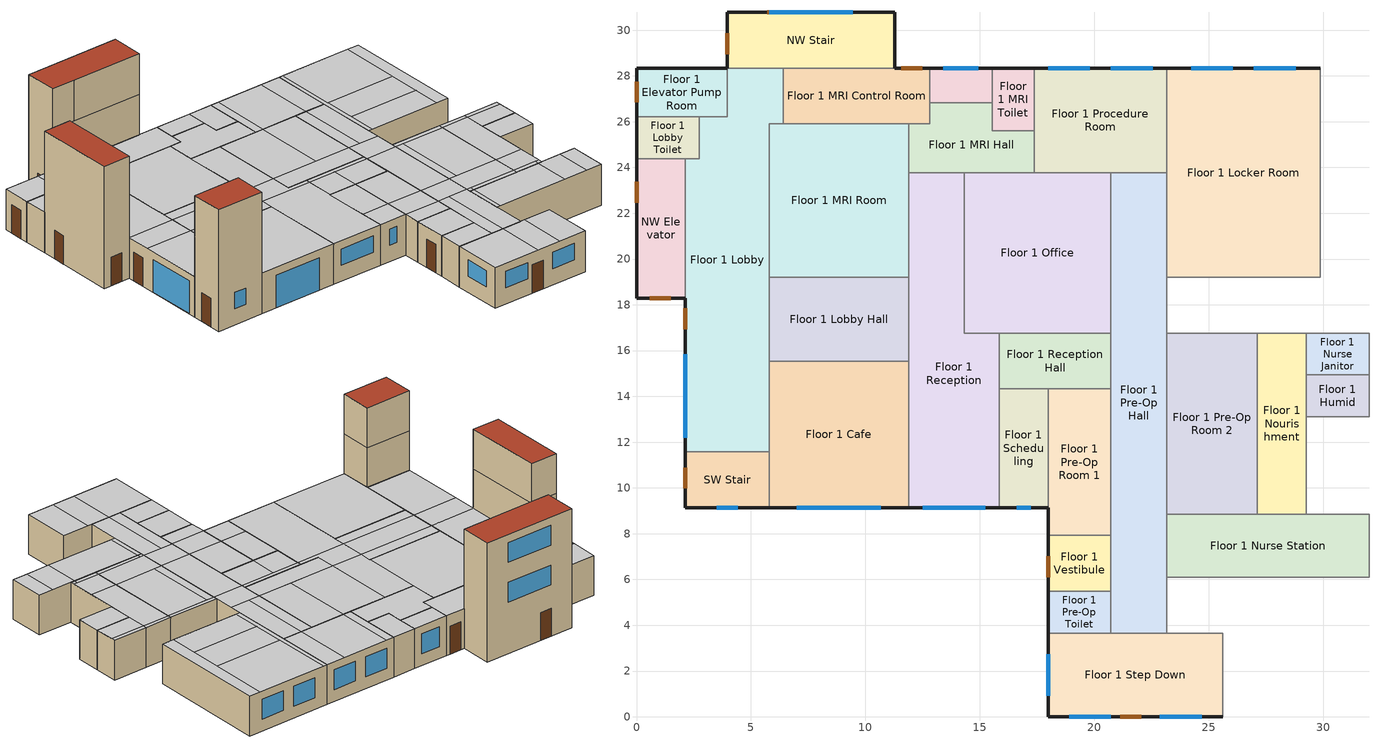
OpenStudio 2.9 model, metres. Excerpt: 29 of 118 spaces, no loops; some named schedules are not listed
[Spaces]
Floor 1 Vestibule
 floor ground: 20.73,7.92 20.73,5.49 17.98,5.49 17.98,7.92 z0
 wall outside: 17.98,7.92 17.98,5.49 z0:3.05
 wall to Floor 1 Pre-Op Hall: 20.73,5.49 20.73,7.92 z0:3.05
 wall to Floor 1 Pre-Op Room 1: 20.73,7.92 17.98,7.92 z0:3.05
 wall to Floor 1 Pre-Op Toilet: 17.98,5.49 20.73,5.49 z0:3.05
 door: 17.98,7.01 17.98,6.1 z0:2.13
 ceiling to Floor 2 Exam 1: 20.73,5.49 20.73,7.92 17.98,7.92 17.98,5.49 z3.05
Floor 1 Lobby
 floor ground: 6.4,28.35 6.4,25.91 5.79,25.91 5.79,11.58 2.13,11.58 2.13,24.38 2.74,24.38 2.74,26.21 3.96,26.21 3.96,28.35 z0
 wall outside: 2.13,18.29 2.13,11.58 z0:3.05
 wall to SW Stair: 2.13,11.58 5.79,11.58 z0:3.05
 wall to Floor 1 MRI Room: 5.79,19.2 5.79,25.91 6.4,25.91 z0:3.05
 wall to Floor 1 Elevator Pump Room: 3.96,28.35 3.96,26.21 2.74,26.21 z0:3.05
 wall to Floor 1 Lobby Toilet: 2.74,26.21 2.74,24.38 2.13,24.38 z0:3.05
 wall to Floor 1 MRI Control Room: 6.4,25.91 6.4,28.35 z0:3.05
 wall to Floor 1 Cafe: 5.79,11.58 5.79,15.54 z0:3.05
 wall to Floor 1 Lobby Hall: 5.79,15.54 5.79,19.2 z0:3.05
 wall to NW Stair: 6.4,28.35 3.96,28.35 z0:3.05
 wall to NW Elevator: 2.13,24.38 2.13,18.29 z0:3.05
 window: 2.13,15.85 2.13,12.19 z0.03:2.46
 door: 2.13,17.85 2.13,16.93 z0:2.13
 ceiling to Floor 2 Work Hall: 5.79,16.46 5.79,18.29 2.13,18.29 2.13,16.46 z3.05
 ceiling to Floor 2 Work: 5.79,18.29 5.79,25.91 6.4,25.91 6.4,28.35 3.96,28.35 3.96,26.21 2.74,26.21 2.74,24.38 2.13,24.38 2.13,18.29 z3.05
 ceiling to Floor 2 Reception: 5.79,11.58 5.79,16.46 2.13,16.46 2.13,11.58 z3.05
Floor 1 Scheduling
 floor ground: 17.98,14.33 17.98,9.14 15.85,9.14 15.85,14.33 z0
 wall outside: 15.85,9.14 17.98,9.14 z0:3.05
 wall to Floor 1 Reception: 15.85,14.33 15.85,9.14 z0:3.05
 wall to Floor 1 Pre-Op Room 1: 17.98,9.14 17.98,14.33 z0:3.05
 wall to Floor 1 Reception Hall: 17.98,14.33 15.85,14.33 z0:3.05
 window: 16.61,9.14 17.22,9.14 z1.22:2.44
 ceiling to Floor 2 Reception Toilet: 17.98,10.97 17.98,14.33 15.85,14.33 15.85,10.97 z3.05
 ceiling to Floor 2 Reception Hall: 17.98,9.14 17.98,10.97 15.85,10.97 15.85,9.14 z3.05
SW Stair
 floor ground: 5.79,11.58 5.79,9.14 2.13,9.14 2.13,11.58 z0
 wall outside: 2.13,11.58 2.13,9.14 5.79,9.14 z0:9.14
 wall to Floor 3 Undeveloped 2: 5.79,9.14 5.79,11.58 2.13,11.58 z6.1:9.14
 wall to Floor 1 Cafe: 5.79,9.14 5.79,11.58 z0:3.05
 wall to Floor 2 Reception: 5.79,9.14 5.79,11.58 2.13,11.58 z3.05:6.1
 window: 3.51,9.14 4.42,9.14 z1.22:2.44
 door: 2.13,10.89 2.13,9.97 z0:2.13
 roof outside: 5.79,9.14 5.79,11.58 2.13,11.58 2.13,9.14 z9.14
Floor 1 Lobby Hall
 floor ground: 11.89,19.2 11.89,15.54 5.79,15.54 5.79,19.2 z0
 wall to Floor 1 MRI Room: 11.89,19.2 5.79,19.2 z0:3.05
 wall to Floor 1 Cafe: 5.79,15.54 11.89,15.54 z0:3.05
 wall to Floor 1 Reception: 11.89,15.54 11.89,19.2 z0:3.05
 ceiling to Floor 2 Work Hall: 11.89,16.46 11.89,18.29 5.79,18.29 5.79,16.46 z3.05
 ceiling to Floor 2 Work: 11.89,18.29 11.89,19.2 5.79,19.2 5.79,18.29 z3.05
 ceiling to Floor 2 Reception: 11.89,15.54 11.89,16.46 5.79,16.46 5.79,15.54 z3.05
Floor 1 Pre-Op Room 1
 floor ground: 20.73,14.33 20.73,7.92 17.98,7.92 17.98,14.33 z0
 wall outside: 17.98,9.14 17.98,7.92 z0:3.05
 wall to Floor 1 Reception Hall: 20.73,14.33 17.98,14.33 z0:3.05
 wall to Floor 1 Pre-Op Hall: 20.73,7.92 20.73,14.33 z0:3.05
 ceiling to Floor 2 Scheduling 2: 20.73,10.97 20.73,14.33 17.98,14.33 17.98,10.97 z3.05
 ceiling to Floor 2 Reception Hall: 20.73,9.14 20.73,10.97 17.98,10.97 17.98,9.14 z3.05
 ceiling to Floor 2 Exam 1: 20.73,7.92 20.73,9.14 17.98,9.14 17.98,7.92 z3.05
Floor 1 MRI Hall
 floor ground: 15.54,26.82 15.54,25.6 17.37,25.6 17.37,23.77 11.89,23.77 11.89,25.91 12.8,25.91 12.8,26.82 z0
 wall to Floor 1 MRI Toilet: 17.37,25.6 15.54,25.6 15.54,26.82 z0:3.05
 wall to Floor 1 Dressing Room: 15.54,26.82 12.8,26.82 z0:3.05
 wall to Floor 1 Office: 14.33,23.77 17.37,23.77 z0:3.05
 wall to Floor 1 MRI Room: 11.89,25.91 11.89,23.77 z0:3.05
 wall to Floor 1 MRI Control Room: 12.8,26.82 12.8,25.91 11.89,25.91 z0:3.05
 wall to Floor 1 Reception: 11.89,23.77 14.33,23.77 z0:3.05
 wall to Floor 1 Procedure Room: 17.37,23.77 17.37,25.6 z0:3.05
 ceiling to Floor 2 Work: 17.37,23.77 17.37,25.6 15.54,25.6 15.54,26.82 12.8,26.82 12.8,25.91 11.89,25.91 11.89,23.77 z3.05
Floor 1 Pre-Op Hall
 floor ground: 23.16,23.77 23.16,3.66 20.73,3.66 20.73,23.77 z0
 wall to Floor 1 Nurse Hall: 23.16,3.66 23.16,6.1 z0:3.05
 wall to Floor 1 Office: 20.73,23.77 20.73,16.76 z0:3.05
 wall to Floor 1 Locker Room Hall: 23.16,16.76 23.16,19.2 z0:3.05
 wall to Floor 1 Pre-Op Room 2: 23.16,8.84 23.16,16.76 z0:3.05
 wall to Floor 1 Procedure Room: 23.16,23.77 20.73,23.77 z0:3.05
 wall to Floor 1 Nurse Station: 23.16,6.1 23.16,8.84 z0:3.05
 wall to Floor 1 Step Down: 20.73,3.66 23.16,3.66 z0:3.05
 wall to Floor 1 Locker Room: 23.16,19.2 23.16,23.77 z0:3.05
 wall to Floor 1 Pre-Op Toilet: 20.73,5.49 20.73,3.66 z0:3.05
 wall to Floor 1 Reception Hall: 20.73,16.76 20.73,14.33 z0:3.05
 ceiling to Floor 2 Exam 1: 21.64,3.66 21.64,9.14 20.73,9.14 20.73,3.66 z3.05
 ceiling to Floor 2 Exam Hall 1: 23.16,3.66 23.16,9.14 21.64,9.14 21.64,3.66 z3.05
 ceiling to Floor 2 Work Hall: 23.16,16.46 23.16,18.29 20.73,18.29 20.73,16.46 z3.05
 ceiling to Floor 2 Exam Hall 6: 23.16,18.29 23.16,23.77 21.64,23.77 21.64,18.29 z3.05
 ceiling to Floor 2 Exam 9: 21.64,18.29 21.64,23.77 20.73,23.77 20.73,18.29 z3.05
 ceiling to Floor 2 Scheduling 2: 23.16,10.97 23.16,16.46 20.73,16.46 20.73,10.97 z3.05
 ceiling to Floor 2 Reception Hall: 23.16,9.14 23.16,10.97 20.73,10.97 20.73,9.14 z3.05
NW Elevator
 floor ground: 2.13,24.38 2.13,18.29 0,18.29 0,24.38 z0
 wall outside: 0,24.38 0,18.29 2.13,18.29 z0:9.14
 wall to Floor 3 Office Toilet: 2.13,24.38 0,24.38 z6.1:9.14
 wall to Floor 1 Lobby Toilet: 2.13,24.38 0,24.38 z0:3.05
 wall to Floor 3 Elevator Hall: 2.13,18.29 2.13,24.38 z6.1:9.14
 wall to Floor 2 Work Toilet: 2.13,24.38 0,24.38 z3.05:6.1
 wall to Floor 2 Work: 2.13,18.29 2.13,24.38 z3.05:6.1
 door: 0.58,18.29 1.5,18.29 / 0,23.38 0,22.47 z0:2.13
 roof outside: 2.13,18.29 2.13,24.38 0,24.38 0,18.29 z9.14
Floor 1 Reception
 floor ground: 14.33,23.77 14.33,16.76 15.85,16.76 15.85,9.14 11.89,9.14 11.89,23.77 z0
 wall outside: 11.89,9.14 15.85,9.14 z0:3.05
 wall to Floor 1 Cafe: 11.89,15.54 11.89,9.14 z0:3.05
 wall to Floor 1 Reception Hall: 15.85,14.33 15.85,16.76 z0:3.05
 wall to Floor 1 Office: 15.85,16.76 14.33,16.76 14.33,23.77 z0:3.05
 wall to Floor 1 MRI Room: 11.89,23.77 11.89,19.2 z0:3.05
 window: 12.5,9.14 15.24,9.14 z1.22:2.44
 ceiling to Floor 2 Work Hall: 15.85,16.46 15.85,16.76 14.33,16.76 14.33,18.29 11.89,18.29 11.89,16.46 z3.05
 ceiling to Floor 2 Reception: 15.85,9.14 15.85,16.46 11.89,16.46 11.89,9.14 z3.05
 ceiling to Floor 2 Work: 14.33,18.29 14.33,23.77 11.89,23.77 11.89,18.29 z3.05
NW Stair
 floor ground: 11.28,30.78 11.28,28.35 3.96,28.35 3.96,30.78 z0
 wall outside: 11.28,28.35 11.28,30.78 3.96,30.78 3.96,28.35 z0:9.14
 wall to Floor 3 Office: 5.79,28.35 11.28,28.35 z6.1:9.14
 wall to Floor 1 MRI Control Room: 6.4,28.35 11.28,28.35 z0:3.05
 wall to Floor 2 Work: 3.96,28.35 11.28,28.35 z3.05:6.1
 wall to Floor 3 Elevator Hall: 3.96,28.35 5.79,28.35 z6.1:9.14
 window: 9.45,30.78 5.79,30.78 z3.96:5.49; 9.45,30.78 5.79,30.78 z7.01:8.53
 door: 3.96,29.87 3.96,28.96 / 6.64,30.78 5.72,30.78 z0:2.13
 roof outside: 11.28,28.35 11.28,30.78 3.96,30.78 3.96,28.35 z9.14
Floor 1 MRI Room
 floor ground: 11.89,25.91 11.89,19.2 5.79,19.2 5.79,25.91 z0
 wall to Floor 1 MRI Control Room: 11.89,25.91 6.4,25.91 z0:3.05
 ceiling to Floor 2 Work: 11.89,19.2 11.89,25.91 5.79,25.91 5.79,19.2 z3.05
Floor 1 Procedure Room
 floor ground: 23.16,28.35 23.16,23.77 17.37,23.77 17.37,28.35 z0
 wall outside: 23.16,28.35 17.37,28.35 z0:3.05
 wall to Floor 1 Locker Room: 23.16,23.77 23.16,28.35 z0:3.05
 wall to Floor 1 Office: 17.37,23.77 20.73,23.77 z0:3.05
 wall to Floor 1 MRI Toilet: 17.37,28.35 17.37,25.6 z0:3.05
 window: 19.81,28.35 17.98,28.35 / 22.56,28.35 20.73,28.35 z0.91:2.44
 ceiling to Floor 2 Work: 17.98,23.77 17.98,28.35 17.37,28.35 17.37,23.77 z3.05
 ceiling to Floor 2 Exam Hall 6: 23.16,23.77 23.16,28.35 21.64,28.35 21.64,23.77 z3.05
 ceiling to Floor 2 Exam 9: 21.64,23.77 21.64,28.35 17.98,28.35 17.98,23.77 z3.05
Floor 1 Cafe
 floor ground: 11.89,15.54 11.89,9.14 5.79,9.14 5.79,15.54 z0
 wall outside: 5.79,9.14 11.89,9.14 z0:3.05
 window: 7.01,9.14 10.67,9.14 z0.03:2.46
 ceiling to Floor 2 Reception: 11.89,9.14 11.89,15.54 5.79,15.54 5.79,9.14 z3.05
Floor 1 Pre-Op Room 2
 floor ground: 27.13,16.76 27.13,8.84 23.16,8.84 23.16,16.76 z0
 wall to Floor 1 Nurse Station: 23.16,8.84 27.13,8.84 z0:3.05
 wall to Floor 1 Locker Room Hall: 27.13,16.76 23.16,16.76 z0:3.05
 wall to Floor 1 Nourishment: 27.13,8.84 27.13,16.76 z0:3.05
 ceiling to Floor 2 Work Hall: 27.13,16.46 27.13,16.76 23.16,16.76 23.16,16.46 z3.05
 ceiling to Floor 2 Exam Hall 1: 23.47,8.84 23.47,9.14 23.16,9.14 23.16,8.84 z3.05
 ceiling to Floor 2 Exam 2: 27.13,8.84 27.13,9.14 23.47,9.14 23.47,8.84 z3.05
 ceiling to Floor 2 Reception Hall: 27.13,9.14 27.13,10.97 23.16,10.97 23.16,9.14 z3.05
 ceiling to Floor 2 Scheduling 2: 23.77,10.97 23.77,16.46 23.16,16.46 23.16,10.97 z3.05
 ceiling to Floor 2 X-Ray: 27.13,10.97 27.13,16.46 23.77,16.46 23.77,10.97 z3.05
Floor 1 Locker Room
 floor ground: 29.87,28.35 29.87,19.2 23.16,19.2 23.16,28.35 z0
 wall outside: 29.87,28.35 23.16,28.35 z0:3.05
 wall to Floor 1 Locker Room Hall: 23.16,19.2 29.87,19.2 z0:3.05
 wall to Floor 1 Lounge: 29.87,19.2 29.87,28.35 z0:3.05
 window: 28.8,28.35 26.97,28.35 / 26.06,28.35 24.23,28.35 z0.91:2.44
 ceiling to Floor 2 Exam Hall 5: 29.87,19.2 29.87,28.35 28.96,28.35 28.96,19.2 z3.05
 ceiling to Floor 2 Exam 8: 28.96,23.77 28.96,28.35 23.47,28.35 23.47,23.77 z3.05
 ceiling to Floor 2 Exam Hall 6: 23.47,19.2 23.47,28.35 23.16,28.35 23.16,19.2 z3.05
 ceiling to Floor 2 Nurse Station 2: 28.96,19.2 28.96,21.34 23.47,21.34 23.47,19.2 z3.05
 ceiling to Floor 2 Storage 3: 28.96,21.34 28.96,23.77 23.47,23.77 23.47,21.34 z3.05
Floor 1 Nurse Station
 floor ground: 32,8.84 32,6.1 23.16,6.1 23.16,8.84 z0
 wall to Floor 1 Nurse Hall: 23.16,6.1 32,6.1 z0:3.05
 wall to Floor 1 Clean: 32,8.84 29.26,8.84 z0:3.05
 wall to Floor 1 Nourishment: 29.26,8.84 27.13,8.84 z0:3.05
 wall to Floor 1 PACU: 32,6.1 32,8.84 z0:3.05
 ceiling to Floor 2 Exam Hall 2: 30.78,6.1 30.78,8.84 28.96,8.84 28.96,6.1 z3.05
 ceiling to Floor 2 Exam Hall 1: 23.47,6.1 23.47,8.84 23.16,8.84 23.16,6.1 z3.05
 ceiling to Floor 2 Exam 3: 32,6.1 32,8.84 30.78,8.84 30.78,6.1 z3.05
 ceiling to Floor 2 Exam 2: 28.96,6.1 28.96,8.84 23.47,8.84 23.47,6.1 z3.05
Floor 1 Pre-Op Toilet
 floor ground: 20.73,5.49 20.73,3.66 17.98,3.66 17.98,5.49 z0
 wall outside: 17.98,5.49 17.98,3.66 z0:3.05
 wall to Floor 1 Step Down: 17.98,3.66 20.73,3.66 z0:3.05
 ceiling to Floor 2 Exam 1: 20.73,3.66 20.73,5.49 17.98,5.49 17.98,3.66 z3.05
Floor 1 Dressing Room
 floor ground: 15.54,28.35 15.54,26.82 12.8,26.82 12.8,28.35 z0
 wall outside: 15.54,28.35 12.8,28.35 z0:3.05
 wall to Floor 1 MRI Toilet: 15.54,26.82 15.54,28.35 z0:3.05
 wall to Floor 1 MRI Control Room: 12.8,28.35 12.8,26.82 z0:3.05
 window: 14.94,28.35 13.41,28.35 z0.91:2.44
 ceiling to Floor 2 Work: 15.54,26.82 15.54,28.35 12.8,28.35 12.8,26.82 z3.05
Floor 1 Office
 floor ground: 20.73,23.77 20.73,16.76 14.33,16.76 14.33,23.77 z0
 wall to Floor 1 Reception Hall: 15.85,16.76 20.73,16.76 z0:3.05
 ceiling to Floor 2 Work Hall: 20.73,16.76 20.73,18.29 14.33,18.29 14.33,16.76 z3.05
 ceiling to Floor 2 Exam 9: 20.73,18.29 20.73,23.77 17.98,23.77 17.98,18.29 z3.05
 ceiling to Floor 2 Work: 17.98,18.29 17.98,23.77 14.33,23.77 14.33,18.29 z3.05
Floor 1 Nourishment
 floor ground: 29.26,16.76 29.26,8.84 27.13,8.84 27.13,16.76 z0
 wall to Floor 1 Nurse Janitor: 29.26,14.94 29.26,16.76 z0:3.05
 wall to Floor 1 Humid: 29.26,13.11 29.26,14.94 z0:3.05
 wall to Floor 1 Locker Room Hall: 29.26,16.76 27.13,16.76 z0:3.05
 wall to Floor 1 Clean: 29.26,8.84 29.26,13.11 z0:3.05
 ceiling to Floor 2 X-Ray: 29.26,10.97 29.26,16.46 27.13,16.46 27.13,10.97 z3.05
 ceiling to Floor 2 Exam 2: 28.96,8.84 28.96,9.14 27.13,9.14 27.13,8.84 z3.05
 ceiling to Floor 2 Reception Hall: 29.26,9.14 29.26,10.97 27.13,10.97 27.13,9.14 z3.05
 ceiling to Floor 2 Work Hall: 29.26,16.46 29.26,16.76 27.13,16.76 27.13,16.46 z3.05
 ceiling to Floor 2 Exam Hall 2: 29.26,8.84 29.26,9.14 28.96,9.14 28.96,8.84 z3.05
Floor 1 Elevator Pump Room
 floor ground: 3.96,28.35 3.96,26.21 0,26.21 0,28.35 z0
 wall outside: 3.96,28.35 0,28.35 0,26.21 z0:3.05
 wall to Floor 1 Lobby Toilet: 0,26.21 2.74,26.21 z0:3.05
 door: 0,27.76 0,26.84 z0:2.13
 ceiling to Floor 2 Work: 3.96,26.21 3.96,28.35 2.74,28.35 2.74,26.21 z3.05
 ceiling to Floor 2 Janitor: 2.74,26.21 2.74,28.35 0,28.35 0,26.21 z3.05
Floor 1 Lobby Toilet
 floor ground: 2.74,26.21 2.74,24.38 0,24.38 0,26.21 z0
 wall outside: 0,26.21 0,24.38 z0:3.05
 ceiling to Floor 2 Work Toilet: 2.74,24.38 2.74,26.21 0,26.21 0,24.38 z3.05
Floor 1 MRI Control Room
 floor ground: 12.8,28.35 12.8,25.91 6.4,25.91 6.4,28.35 z0
 wall outside: 12.8,28.35 11.28,28.35 z0:3.05
 door: 12.48,28.35 11.57,28.35 z0:2.13
 ceiling to Floor 2 Work: 12.8,25.91 12.8,28.35 6.4,28.35 6.4,25.91 z3.05
Floor 1 Humid
 floor ground: 32,14.94 32,13.11 29.26,13.11 29.26,14.94 z0
 wall to Floor 1 Clean: 29.26,13.11 32,13.11 z0:3.05
 wall to Floor 1 Nurse Janitor: 32,14.94 29.26,14.94 z0:3.05
 wall to Floor 1 Sterile Storage: 32,13.11 32,14.94 z0:3.05
 ceiling to Floor 2 X-Ray: 32,13.11 32,14.94 29.26,14.94 29.26,13.11 z3.05
Floor 1 Step Down
 floor ground: 25.6,3.66 25.6,0 17.98,0 17.98,3.66 z0
 wall outside: 17.98,3.66 17.98,0 25.6,0 z0:3.05
 wall to Floor 1 Nurse Hall: 25.6,3.66 23.16,3.66 z0:3.05
 wall to Floor 1 Recovery Room: 25.6,0 25.6,3.66 z0:3.05
 window: 22.86,0 24.69,0 / 18.9,0 20.73,0 / 17.98,2.74 17.98,0.91 z1.22:2.44
 door: 21.14,0 22.06,0 z0:2.13
 ceiling to Floor 2 Exam 1: 21.64,0 21.64,3.66 17.98,3.66 17.98,0 z3.05
 ceiling to Floor 2 Exam Hall 1: 23.47,0 23.47,3.66 21.64,3.66 21.64,0 z3.05
 ceiling to Floor 2 Exam 2: 25.6,0 25.6,3.66 23.47,3.66 23.47,0 z3.05
Floor 1 Reception Hall
 floor ground: 20.73,16.76 20.73,14.33 15.85,14.33 15.85,16.76 z0
 ceiling to Floor 2 Work Hall: 20.73,16.46 20.73,16.76 15.85,16.76 15.85,16.46 z3.05
 ceiling to Floor 2 Reception Toilet: 17.98,14.33 17.98,16.46 15.85,16.46 15.85,14.33 z3.05
 ceiling to Floor 2 Scheduling 2: 20.73,14.33 20.73,16.46 17.98,16.46 17.98,14.33 z3.05
Floor 1 Nurse Janitor
 floor ground: 32,16.76 32,14.94 29.26,14.94 29.26,16.76 z0
 wall to Floor 1 Sterile Storage: 32,14.94 32,16.76 z0:3.05
 wall to Floor 1 Locker Room Hall: 32,16.76 29.26,16.76 z0:3.05
 ceiling to Floor 2 Work Hall: 32,16.46 32,16.76 29.26,16.76 29.26,16.46 z3.05
 ceiling to Floor 2 X-Ray: 32,14.94 32,16.46 29.26,16.46 29.26,14.94 z3.05
Floor 1 MRI Toilet
 floor ground: 17.37,28.35 17.37,25.6 15.54,25.6 15.54,28.35 z0
 wall outside: 17.37,28.35 15.54,28.35 z0:3.05
 ceiling to Floor 2 Work: 17.37,25.6 17.37,28.35 15.54,28.35 15.54,25.6 z3.05
[Site]
Chicago Ohare Intl Ap_IL_USA: Latitude {deg}=41.98; Longitude {deg}=-87.92; Time Zone {hr}=-6; Elevation {m}=201; Terrain=City
[Building]
-Outpatient-ASHRAE 169-2006-5A created: 2020-03-26 09:40:42 -0700: North Axis {deg}=0; Default Construction Set=90.1-2013 - Outpatient - ASHRAE 169-2006-5A; Standards Number of Stories=3; Standards Number of Above Ground Stories=3; Standards Building Type=Outpatient
[ClimateZones]
Climate Zone Institution Name 1=ASHRAE; Climate Zone Document Name 1=ANSI/ASHRAE Standard 169; Climate Zone Document Year 1=2006; Climate Zone Value 1=5A
[Site:WaterMainsTemperature]
Calculation Method=Correlation; Annual Average Outdoor Air Temperature {C}=9.925; Maximum Difference In Monthly Average Outdoor Air Temperatures {deltaC}=28.7
[SizingPeriod:DesignDay] Barometric Pressure {Pa}=98934; Sky Clearness=0; Rain Indicator=0; Snow Indicator=0; Day of Month=21; Daylight Saving Time Indicator=0; Humidity Indicating Type=Wetbulb; Dry-Bulb Temperature Range Modifier Type=DefaultMultipliers
Name | Maximum Dry-Bulb Temperature {C} | Daily Dry-Bulb Temperature Range {deltaC} | Humidity Indicating Conditions at Maximum Dry-Bulb | Wind Speed {m/s} | Wind Direction {deg} | Month | Day Type | Solar Model Indicator | ASHRAE Taub | ASHRAE Taud
Chicago Ohare Intl Ap Ann Clg .4% Condns DB=>MWB | 33.3 | 10.5 | 23.7 | 5.2 | 230 | 7 | SummerDesignDay | ASHRAETau | 0.455 | 2.05
Chicago Ohare Intl Ap Ann Htg 99.6% Condns DB | -20 | 0 | -20 | 4.9 | 270 | 1 | WinterDesignDay | ASHRAEClearSky
[Site:GroundTemperature:BuildingSurface]
20.31, 20.26, 20.28, 20.36, 20.48, 21.47, 21.71, 21.77, 21.78, 20.84, 20.62, 20.45
[Material:NoMass] Thermal Absorptance=0.9; Solar Absorptance=0.7
Name | Roughness | Thermal Resistance {m2-K/W} | Visible Absorptance
CP02 CARPET PAD | VeryRough | 0.21648 | 0.8
Typical Insulation R-14.97 | Smooth | 2.63723 | 0.7
Typical Carpet Pad | Smooth | 0.21648 | 0.8
Typical Insulation R-16.0 | Smooth | 2.81828 | 0.7
Typical Insulation R-30.13 | Smooth | 5.30668 | 0.7
Typical Insulation R-1.15 | Smooth | 0.202509 | 0.7
Typical Insulation R-1.15 1 | Smooth | 0.202527 | 0.7
[Material]
Name | Roughness | Thickness {m} | Conductivity {W/m-K} | Density {kg/m3} | Specific Heat {J/kg-K} | Thermal Absorptance | Solar Absorptance | Visible Absorptance
100mm Normalweight concrete floor | MediumSmooth | 0.1016 | 2.31 | 2322 | 832
G01 13mm gypsum board | Smooth | 0.0127 | 0.16 | 800 | 1090 | 0.9 | 0.7 | 0.5
4 in. Normalweight Concrete Floor | MediumRough | 0.1016 | 2.31 | 2322 | 832 | 0.9 | 0.7 | 0.7
25mm Stucco | Smooth | 0.0254 | 0.72 | 1856 | 840 | 0.9 | 0.7 | 0.7
5/8 in. Gypsum Board | MediumSmooth | 0.0159 | 0.16 | 800 | 1090 | 0.9 | 0.7 | 0.7
Roof Membrane | VeryRough | 0.0095 | 0.16 | 1121.29 | 1460 | 0.9 | 0.7 | 0.7
Metal Roof Surface; F08 Metal surface | Smooth | 0.0008 | 45.28 | 7824 | 500 | 0.9 | 0.7 | 0.7
8 in. Normalweight Concrete Floor | MediumRough | 0.2032 | 2.31 | 2322 | 832 | 0.9 | 0.7 | 0.7
8 in. Concrete Block Basement Wall | MediumRough | 0.2032 | 1.326 | 1842 | 912 | 0.9 | 0.7 | 0.7
G05 25mm wood | MediumSmooth | 0.0254 | 0.15 | 608 | 1630 | 0.9 | 0.5 | 0.5
Std Wood 6inch | MediumSmooth | 0.15 | 0.12 | 540 | 1210 | 0.9 | 0.7 | 0.7
[Construction]
Typical Insulated Exterior Mass Floor R-17.54: Typical Insulation R-14.97, 4 in. Normalweight Concrete Floor, Typical Carpet Pad
Typical Insulated Steel Framed Exterior Wall R-18.18: 25mm Stucco, 5/8 in. Gypsum Board, Typical Insulation R-16.0, 5/8 in. Gypsum Board
Typical IEAD Roof R-31.25: Roof Membrane, Typical Insulation R-30.13, Metal Roof Surface
Typical Interior Floor: 100mm Normalweight concrete floor, CP02 CARPET PAD
Typical Interior Wall: G01 13mm gypsum board, G01 13mm gypsum board
Typical Interior Ceiling: CP02 CARPET PAD, 100mm Normalweight concrete floor
Typical Insulated Carpeted 8in Slab Floor: 8 in. Normalweight Concrete Floor, Typical Carpet Pad
Typical Insulated Basement Mass Wall: 8 in. Concrete Block Basement Wall
U 0.48 SHGC 0.40 Dbl Ref-D Clr 6mm/13mm: REF D CLEAR 6MM, AIR 13MM, CLEAR 6MM
Typical Insulated Metal Door R-2.0: F08 Metal surface, Typical Insulation R-1.15
U 0.44 SHGC 0.26 Dbl Ref-B-H Clr 6mm/13mm Air: REF B CLEAR HI 6MM, AIR 13MM, CLEAR 6MM
Typical Overhead Door R-2.0: Typical Insulation R-1.15 1
Window_U_0.50_SHGC_0.40_Skylight_Frame_Width_0.430_in: Glass_2052_LayerAvg, Gap_1_W_0_0038, Glass_2027F_LayerAvg
Typical Interior Window: Clear 3mm
Typical Interior Door; Typical Interior Partition: G05 25mm wood
InteriorFurnishings: Std Wood 6inch
[DefaultConstructionSet]
90.1-2013 - Outpatient - ASHRAE 169-2006-5A: Default Exterior Surface Constructions=Default Surface Constructions 1; Default Interior Surface Constructions=Default Surface Constructions 2; Default Ground Contact Surface Constructions=Default Surface Constructions 3; Default Exterior SubSurface Constructions=Default Sub Surface Constructions 1; Default Interior SubSurface Constructions=Default Sub Surface Constructions 2; Interior Partition Construction=Typical Interior Partition
[DefaultSurfaceConstructions]
Name | Floor Construction | Wall Construction | Roof Ceiling Construction
Default Surface Constructions 1 | Typical Insulated Exterior Mass Floor R-17.54 | Typical Insulated Steel Framed Exterior Wall R-18.18 | Typical IEAD Roof R-31.25
Default Surface Constructions 2 | Typical Interior Floor | Typical Interior Wall | Typical Interior Ceiling
Default Surface Constructions 3 | Typical Insulated Carpeted 8in Slab Floor | Typical Insulated Basement Mass Wall
[DefaultSubSurfaceConstructions]
Name | Fixed Window Construction | Operable Window Construction | Door Construction | Glass Door Construction | Overhead Door Construction | Skylight Construction | Tubular Daylight Dome Construction | Tubular Daylight Diffuser Construction
Default Sub Surface Constructions 1 | U 0.48 SHGC 0.40 Dbl Ref-D Clr 6mm/13mm | U 0.48 SHGC 0.40 Dbl Ref-D Clr 6mm/13mm | Typical Insulated Metal Door R-2.0 | U 0.44 SHGC 0.26 Dbl Ref-B-H Clr 6mm/13mm Air | Typical Overhead Door R-2.0 | Window_U_0.50_SHGC_0.40_Skylight_Frame_Width_0.430_in | Typical Interior Window | Typical Interior Window
Default Sub Surface Constructions 2 | Typical Interior Window | Typical Interior Window | Typical Interior Door
[WindowMaterial:Glazing] Optical Data Type=SpectralAverage; Infrared Transmittance at Normal Incidence=0; Dirt Correction Factor for Solar and Visible Transmittance=1; Solar Diffusing=No
Name | Thickness {m} | Solar Transmittance at Normal Incidence | Front Side Solar Reflectance at Normal Incidence | Back Side Solar Reflectance at Normal Incidence | Visible Transmittance at Normal Incidence | Front Side Visible Reflectance at Normal Incidence | Back Side Visible Reflectance at Normal Incidence | Front Side Infrared Hemispherical Emissivity | Back Side Infrared Hemispherical Emissivity | Conductivity {W/m-K}
REF D CLEAR 6MM | 0.006 | 0.429 | 0.308 | 0.379 | 0.334 | 0.453 | 0.505 | 0.84 | 0.82 | 0.9
CLEAR 6MM | 0.006 | 0.775 | 0.071 | 0.071 | 0.881 | 0.08 | 0.08 | 0.84 | 0.84 | 0.9
REF B CLEAR HI 6MM | 0.006 | 0.24 | 0.16 | 0.32 | 0.3 | 0.16 | 0.29 | 0.84 | 0.6 | 0.9
Glass_2052_LayerAvg | 0.00837 | 0.507767 | 0.054228 | 0.0544931 | 0.586833 | 0.05805 | 0.058397 | 0.84 | 0.84 | 1
Glass_2027F_LayerAvg | 0.004 | 0.369744 | 0.470069 | 0.340935 | 0.765222 | 0.0546 | 0.073741 | 0.03675 | 0.84 | 1
Clear 3mm | 0.003 | 0.837 | 0.075 | 0.075 | 0.898 | 0.081 | 0.081 | 0.84 | 0.84 | 0.9
[WindowMaterial:Gas] Gas Type=Air
Name | Thickness {m}
AIR 13MM | 0.0127
Gap_1_W_0_0038 | 0.0038
[Space] Building Story=Building Story 1; Part of Total Floor Area=Yes
Name | Space Type | Thermal Zone
Floor 1 Pre-Op Room 2 | Outpatient PreOp | Floor 1 Pre-Op Room 2 ZN
Floor 1 Nurse Janitor | Outpatient Janitor | Floor 1 Nurse Janitor ZN
Floor 1 Vestibule | Outpatient Hall_infil | Floor 1 Vestibule ZN
Floor 1 Lobby | Outpatient Lobby | Floor 1 Lobby ZN
Floor 1 Scheduling | Outpatient Office | Floor 1 Scheduling ZN
SW Stair | Outpatient Stair | SW Stair ZN
Floor 1 Lobby Hall | Outpatient Hall | Floor 1 Lobby Hall ZN
Floor 1 Cafe | Outpatient Cafe | Floor 1 Cafe ZN
Floor 1 Pre-Op Room 1 | Outpatient PreOp | Floor 1 Pre-Op Room 1 ZN
Floor 1 Nourishment | Outpatient NurseStation | Floor 1 Nourishment ZN
Floor 1 Lobby Toilet | Outpatient Toilet | Floor 1 Lobby Toilet ZN
Floor 1 MRI Hall | Outpatient Hall | Floor 1 MRI Hall ZN
Floor 1 Pre-Op Hall | Outpatient Hall | Floor 1 Pre-Op Hall ZN
NW Elevator | Outpatient Stair | NW Elevator ZN
Floor 1 MRI Toilet | Outpatient Toilet | Floor 1 MRI Toilet ZN
Floor 1 Reception | Outpatient Reception | Floor 1 Reception ZN
NW Stair | Outpatient Stair | NW Stair ZN
Floor 1 Elevator Pump Room | Outpatient ElevatorPumpRoom | Floor 1 Elevator Pump Room ZN
Floor 1 MRI Room | Outpatient MRI | Floor 1 MRI Room ZN
Floor 1 Procedure Room | Outpatient ProcedureRoom | Floor 1 Procedure Room ZN
Floor 1 Locker Room | Outpatient LockerRoom | Floor 1 Locker Room ZN
Floor 1 Nurse Station | Outpatient NurseStation | Floor 1 Nurse Station ZN
Floor 1 MRI Control Room | Outpatient MRI_Control | Floor 1 MRI Control Room ZN
Floor 1 Pre-Op Toilet | Outpatient Toilet | Floor 1 Pre-Op Toilet ZN
Floor 1 Dressing Room | Outpatient DressingRoom | Floor 1 Dressing Room ZN
Floor 1 Office | Outpatient Office | Floor 1 Office ZN
Floor 1 Humid | Outpatient Office | Floor 1 Humid ZN
Floor 1 Step Down | Outpatient PACU | Floor 1 Step Down ZN
Floor 1 Reception Hall | Outpatient Hall | Floor 1 Reception Hall ZN
[BuildingStory]
Building Story 1: Nominal Z Coordinate {m}=0
[SpaceType] Standards Building Type=Outpatient
Name | Default Schedule Set | Design Specification Outdoor Air Object | Standards Space Type
Outpatient Cafe | Outpatient Cafe Schedule Set | Outpatient Cafe Ventilation | Cafe
Outpatient DressingRoom | Outpatient DressingRoom Schedule Set | Outpatient DressingRoom Ventilation | DressingRoom
Outpatient ElevatorPumpRoom | Outpatient ElevatorPumpRoom Schedule Set | Outpatient ElevatorPumpRoom Ventilation | ElevatorPumpRoom
Outpatient Hall | Outpatient Hall Schedule Set | Outpatient Hall Ventilation | Hall
Outpatient Hall_infil | Outpatient Hall_infil Schedule Set | Outpatient Hall_infil Ventilation | Hall_infil
Outpatient Janitor | Outpatient Janitor Schedule Set | Outpatient Janitor Ventilation | Janitor
Outpatient Lobby | Outpatient Lobby Schedule Set | Outpatient Lobby Ventilation | Lobby
Outpatient LockerRoom | Outpatient LockerRoom Schedule Set | Outpatient LockerRoom Ventilation | LockerRoom
Outpatient MRI | Outpatient MRI Schedule Set | Outpatient MRI Ventilation | MRI
Outpatient MRI_Control | Outpatient MRI_Control Schedule Set | Outpatient MRI_Control Ventilation | MRI_Control
Outpatient NurseStation | Outpatient NurseStation Schedule Set | Outpatient NurseStation Ventilation | NurseStation
Outpatient Office | Outpatient Office Schedule Set | Outpatient Office Ventilation | Office
Outpatient PACU | Outpatient PACU Schedule Set | Outpatient PACU Ventilation | PACU
Outpatient PreOp | Outpatient PreOp Schedule Set | Outpatient PreOp Ventilation | PreOp
Outpatient ProcedureRoom | Outpatient ProcedureRoom Schedule Set | Outpatient ProcedureRoom Ventilation | ProcedureRoom
Outpatient Stair | Outpatient Stair Schedule Set | Outpatient Stair Ventilation | Stair
Outpatient Toilet | Outpatient Toilet Schedule Set | Outpatient Toilet Ventilation | Toilet
Outpatient Reception | Outpatient Reception Schedule Set | Outpatient Reception Ventilation | Reception
[People:Definition] Number of People Calculation Method=People/Area; Fraction Radiant=0.3
Name | People per Space Floor Area {person/m2}
Outpatient Cafe People Definition | 1.07521
Outpatient DressingRoom People Definition; Outpatient Office People Definition | 0.0538196
Outpatient Lobby People Definition; Outpatient PreOp People Definition | 0.107639
Outpatient LockerRoom People Definition | 0.161566
Outpatient MRI People Definition; Outpatient MRI_Control People Definition; Outpatient NurseStation People Definition; Outpatient PACU People Definition; Outpatient ProcedureRoom People Definition | 0.215493
Outpatient Reception People Definition | 0.322594
[People] Work Efficiency Schedule=Work Efficiency Schedule; Clothing Insulation Schedule=Clothing Schedule; Air Velocity Schedule=Air Velocity Schedule; Multiplier=1
Name | People Definition | Space or SpaceType
Outpatient Cafe People | Outpatient Cafe People Definition | Outpatient Cafe
Outpatient DressingRoom People | Outpatient DressingRoom People Definition | Outpatient DressingRoom
Outpatient Lobby People | Outpatient Lobby People Definition | Outpatient Lobby
Outpatient LockerRoom People | Outpatient LockerRoom People Definition | Outpatient LockerRoom
Outpatient MRI People | Outpatient MRI People Definition | Outpatient MRI
Outpatient MRI_Control People | Outpatient MRI_Control People Definition | Outpatient MRI_Control
Outpatient NurseStation People | Outpatient NurseStation People Definition | Outpatient NurseStation
Outpatient Office People | Outpatient Office People Definition | Outpatient Office
Outpatient PACU People | Outpatient PACU People Definition | Outpatient PACU
Outpatient PreOp People | Outpatient PreOp People Definition | Outpatient PreOp
Outpatient ProcedureRoom People | Outpatient ProcedureRoom People Definition | Outpatient ProcedureRoom
Outpatient Reception People | Outpatient Reception People Definition | Outpatient Reception
[Lights:Definition] Design Level Calculation Method=Watts/Area; Fraction Radiant=0.7; Fraction Visible=0.2; Return Air Fraction=0
Name | Watts per Space Floor Area {W/m2}
Outpatient Cafe Lights Definition | 6.99654
Outpatient DressingRoom Lights Definition; Outpatient Office Lights Definition | 11.9479
Outpatient ElevatorPumpRoom Lights Definition | 17.8681
Outpatient Hall Lights Definition; Outpatient Hall_infil Lights Definition; Outpatient Stair Lights Definition | 8.52502
Outpatient Janitor Lights Definition | 6.78126
Outpatient Lobby Lights Definition; Outpatient Reception Lights Definition | 9.68752
Outpatient LockerRoom Lights Definition | 9.9028
Outpatient MRI Lights Definition; Outpatient MRI_Control Lights Definition | 16.2535
Outpatient NurseStation Lights Definition | 7.64238
Outpatient PACU Lights Definition | 12.3785
Outpatient PreOp Lights Definition | 6.67362
Outpatient ProcedureRoom Lights Definition | 24.3264
Outpatient Toilet Lights Definition | 10.5486
[Lights] Fraction Replaceable=1
Name | Lights Definition | Space or SpaceType
Outpatient Cafe Lights | Outpatient Cafe Lights Definition | Outpatient Cafe
Outpatient DressingRoom Lights | Outpatient DressingRoom Lights Definition | Outpatient DressingRoom
Outpatient ElevatorPumpRoom Lights | Outpatient ElevatorPumpRoom Lights Definition | Outpatient ElevatorPumpRoom
Outpatient Hall Lights | Outpatient Hall Lights Definition | Outpatient Hall
Outpatient Hall_infil Lights | Outpatient Hall_infil Lights Definition | Outpatient Hall_infil
Outpatient Janitor Lights | Outpatient Janitor Lights Definition | Outpatient Janitor
Outpatient Lobby Lights | Outpatient Lobby Lights Definition | Outpatient Lobby
Outpatient LockerRoom Lights | Outpatient LockerRoom Lights Definition | Outpatient LockerRoom
Outpatient MRI Lights | Outpatient MRI Lights Definition | Outpatient MRI
Outpatient MRI_Control Lights | Outpatient MRI_Control Lights Definition | Outpatient MRI_Control
Outpatient NurseStation Lights | Outpatient NurseStation Lights Definition | Outpatient NurseStation
Outpatient Office Lights | Outpatient Office Lights Definition | Outpatient Office
Outpatient PACU Lights | Outpatient PACU Lights Definition | Outpatient PACU
Outpatient PreOp Lights | Outpatient PreOp Lights Definition | Outpatient PreOp
Outpatient ProcedureRoom Lights | Outpatient ProcedureRoom Lights Definition | Outpatient ProcedureRoom
Outpatient Reception Lights | Outpatient Reception Lights Definition | Outpatient Reception
Outpatient Stair Lights | Outpatient Stair Lights Definition | Outpatient Stair
Outpatient Toilet Lights | Outpatient Toilet Lights Definition | Outpatient Toilet
[ElectricEquipment:Definition] Fraction Latent=0
Name | Design Level Calculation Method | Watts per Space Floor Area {W/m2} | Fraction Radiant | Fraction Lost | Design Level {W}
Outpatient Cafe Elec Equip Definition | Watts/Area | 10.7639 | 0.5 | 0
Outpatient DressingRoom Elec Equip Definition; Outpatient Lobby Elec Equip Definition; Outpatient Office Elec Equip Definition; Outpatient Reception Elec Equip Definition | Watts/Area | 11.8403 | 0.5 | 0
Outpatient ElevatorPumpRoom Elec Equip Definition | Watts/Area | 22.6042 | 0.1 | 0.9
Outpatient Hall Elec Equip Definition; Outpatient Hall_infil Elec Equip Definition; Outpatient Stair Elec Equip Definition; Outpatient Toilet Elec Equip Definition | Watts/Area | 4.30556 | 0.5 | 0
Outpatient Janitor Elec Equip Definition | Watts/Area | 1.07639 | 0.5 | 0
Outpatient LockerRoom Elec Equip Definition; Outpatient PACU Elec Equip Definition; Outpatient ProcedureRoom Elec Equip Definition | Watts/Area | 32.2917 | 0.5 | 0
Outpatient MRI Elec Equip Definition; Outpatient MRI_Control Elec Equip Definition | Watts/Area | 107.639 | 0.5 | 0
Outpatient NurseStation Elec Equip Definition; Outpatient PreOp Elec Equip Definition | Watts/Area | 21.5278 | 0.5 | 0
Elevator Pump Room Electric Equipment Definition | EquipmentLevel |  | 0.1 | 0.9 | 48165
[ElectricEquipment]
Name | Electric Equipment Definition | Space or SpaceType | Schedule
Outpatient Cafe Elec Equip | Outpatient Cafe Elec Equip Definition | Outpatient Cafe
Outpatient DressingRoom Elec Equip | Outpatient DressingRoom Elec Equip Definition | Outpatient DressingRoom
Outpatient ElevatorPumpRoom Elec Equip | Outpatient ElevatorPumpRoom Elec Equip Definition | Outpatient ElevatorPumpRoom
Outpatient Hall Elec Equip | Outpatient Hall Elec Equip Definition | Outpatient Hall
Outpatient Hall_infil Elec Equip | Outpatient Hall_infil Elec Equip Definition | Outpatient Hall_infil
Outpatient Janitor Elec Equip | Outpatient Janitor Elec Equip Definition | Outpatient Janitor
Outpatient Lobby Elec Equip | Outpatient Lobby Elec Equip Definition | Outpatient Lobby
Outpatient LockerRoom Elec Equip | Outpatient LockerRoom Elec Equip Definition | Outpatient LockerRoom
Outpatient MRI Elec Equip | Outpatient MRI Elec Equip Definition | Outpatient MRI
Outpatient MRI_Control Elec Equip | Outpatient MRI_Control Elec Equip Definition | Outpatient MRI_Control
Outpatient NurseStation Elec Equip | Outpatient NurseStation Elec Equip Definition | Outpatient NurseStation
Outpatient Office Elec Equip | Outpatient Office Elec Equip Definition | Outpatient Office
Outpatient PACU Elec Equip | Outpatient PACU Elec Equip Definition | Outpatient PACU
Outpatient PreOp Elec Equip | Outpatient PreOp Elec Equip Definition | Outpatient PreOp
Outpatient ProcedureRoom Elec Equip | Outpatient ProcedureRoom Elec Equip Definition | Outpatient ProcedureRoom
Outpatient Reception Elec Equip | Outpatient Reception Elec Equip Definition | Outpatient Reception
Outpatient Stair Elec Equip | Outpatient Stair Elec Equip Definition | Outpatient Stair
Outpatient Toilet Elec Equip | Outpatient Toilet Elec Equip Definition | Outpatient Toilet
Elevator Pump Room Elevator Equipment | Elevator Pump Room Electric Equipment Definition | Floor 1 Elevator Pump Room | OutPatientHealthCare BLDG_ELEVATORS
[DesignSpecification:OutdoorAir]
Name | Outdoor Air Method | Outdoor Air Flow per Person {m3/s-person} | Outdoor Air Flow per Floor Area {m3/s-m2} | Outdoor Air Flow Air Changes per Hour {1/hr}
Outpatient Cafe Ventilation | Sum | 0.00353961 | 0.0009144
Outpatient DressingRoom Ventilation; Outpatient Lobby Ventilation; Outpatient LockerRoom Ventilation; Outpatient NurseStation Ventilation; Outpatient Office Ventilation; Outpatient Reception Ventilation | Sum | 0.00235974 | 0.0003048
Outpatient ElevatorPumpRoom Ventilation; Outpatient Toilet Ventilation |  | 0 | 0 | 0
Outpatient Hall Ventilation; Outpatient Hall_infil Ventilation; Outpatient Stair Ventilation | Sum |  | 0.0003048
Outpatient Janitor Ventilation | Sum |  | 0.0006096
Outpatient MRI Ventilation; Outpatient MRI_Control Ventilation | Sum |  | 0.001524
Outpatient PACU Ventilation; Outpatient PreOp Ventilation | Sum | 0.00235974 | 0.00270764
Outpatient ProcedureRoom Ventilation | Sum |  | 0.004064
[DefaultScheduleSet] Number of People Schedule=OutPatientHealthCare BLDG_OCC_SCH; People Activity Level Schedule=OutPatientHealthCare ACTIVITY_SCH; Infiltration Schedule=OutPatientHealthCare INFIL_SCH
Name | Lighting Schedule | Electric Equipment Schedule
Outpatient Cafe Schedule Set; Outpatient DressingRoom Schedule Set; Outpatient LockerRoom Schedule Set; Outpatient MRI Schedule Set; Outpatient MRI_Control Schedule Set; Outpatient NurseStation Schedule Set; Outpatient Reception Schedule Set; Outpatient Toilet Schedule Set | OutPatientHealthCare BLDG_LIGHT_SCH | OutPatientHealthCare BLDG_EQUIP_SCH_2013
Outpatient ElevatorPumpRoom Schedule Set | OutPatientHealthCare BLDG_LIGHT_STORAGE_SCH | OutPatientHealthCare ELEV_LIGHT_FAN_SCH_ADD_DF
Outpatient Hall Schedule Set; Outpatient Hall_infil Schedule Set | OutPatientHealthCare BLDG_LIGHT_CORRIDOR_SCH | OutPatientHealthCare BLDG_EQUIP_SCH_2013
Outpatient Janitor Schedule Set | OutPatientHealthCare BLDG_LIGHT_STORAGE_SCH_20102013 | OutPatientHealthCare BLDG_EQUIP_SCH_2013
Outpatient Lobby Schedule Set | OutPatientHealthCare BLDG_LIGHT_SCH | OutPatientHealthCare BLDG_EQUIP_SCH_BASE
Outpatient Office Schedule Set | OutPatientHealthCare BLDG_LIGHT_OFFICE_SCH_20102013 | OutPatientHealthCare BLDG_EQUIP_SCH_2013
Outpatient PACU Schedule Set; Outpatient PreOp Schedule Set; Outpatient ProcedureRoom Schedule Set | OutPatientHealthCare BLDG_LIGHT_EXAM_SCH | OutPatientHealthCare BLDG_EQUIP_SCH_2013
Outpatient Stair Schedule Set | OutPatientHealthCare BLDG_LIGHT_CORRIDOR_SCH | OutPatientHealthCare BLDG_EQUIP_SCH_BASE
[ThermostatSetpoint:DualSetpoint] Heating Setpoint Temperature Schedule=OutPatientHealthCare HTGSETP_SCH_YES_OPTIMUM
Name | Cooling Setpoint Temperature Schedule
Outpatient Cafe Thermostat 1; Outpatient DressingRoom Thermostat 1; Outpatient ElevatorPumpRoom Thermostat 1; Outpatient Office Thermostat 2; Outpatient Lobby Thermostat 1; Outpatient Hall Thermostat 2; Outpatient Toilet Thermostat 1; Outpatient LockerRoom Thermostat 1; Outpatient MRI_Control Thermostat 1; Outpatient Hall Thermostat 4; Outpatient MRI Thermostat 1; Outpatient Toilet Thermostat 2; Outpatient NurseStation Thermostat 1; Outpatient NurseStation Thermostat 2; Outpatient Office Thermostat 3; Outpatient Hall Thermostat 6; Outpatient PreOp Thermostat 1; Outpatient PreOp Thermostat 2; Outpatient Toilet Thermostat 4; Outpatient ProcedureRoom Thermostat 1; Outpatient Reception Thermostat 1; Outpatient Hall Thermostat 7; Outpatient Office Thermostat 4; Outpatient PACU Thermostat 3; Outpatient Hall_infil Thermostat 3; Outpatient Stair Thermostat 2; Outpatient Stair Thermostat 3; Outpatient Stair Thermostat 4 | OutPatientHealthCare CLGSETP_SCH_YES_OPTIMUM
Outpatient Janitor Thermostat 1 | OutPatientHealthCare CLGSETP_SCH_NO_SETBACK
[SpaceInfiltration:DesignFlowRate]
Name | Space or SpaceType | Schedule | Design Flow Rate Calculation Method | Flow per Exterior Surface Area {m3/s-m2} | Constant Term Coefficient | Temperature Term Coefficient | Velocity Term Coefficient | Velocity Squared Term Coefficient | Design Flow Rate {m3/s}
Floor 1 Cafe Infiltration | Floor 1 Cafe | OutPatientHealthCare INFIL_SCH | Flow/ExteriorArea | 0.000569573 | 0 | 0 | 0.224 | 0
Floor 1 Dressing Room Infiltration | Floor 1 Dressing Room | OutPatientHealthCare INFIL_SCH | Flow/ExteriorArea | 0.000569573 | 0 | 0 | 0.224 | 0
Floor 1 Elevator Pump Room Infiltration | Floor 1 Elevator Pump Room | OutPatientHealthCare INFIL_SCH | Flow/ExteriorArea | 0.000569573 | 0 | 0 | 0.224 | 0
Floor 1 Lobby Infiltration | Floor 1 Lobby | OutPatientHealthCare INFIL_SCH | Flow/ExteriorArea | 0.000569573 | 0 | 0 | 0.224 | 0
Floor 1 Lobby Toilet Infiltration | Floor 1 Lobby Toilet | OutPatientHealthCare INFIL_SCH | Flow/ExteriorArea | 0.000569573 | 0 | 0 | 0.224 | 0
Floor 1 Locker Room Infiltration | Floor 1 Locker Room | OutPatientHealthCare INFIL_SCH | Flow/ExteriorArea | 0.000569573 | 0 | 0 | 0.224 | 0
Floor 1 MRI Control Room Infiltration | Floor 1 MRI Control Room | OutPatientHealthCare INFIL_SCH | Flow/ExteriorArea | 0.000569573 | 0 | 0 | 0.224 | 0
Floor 1 MRI Toilet Infiltration | Floor 1 MRI Toilet | OutPatientHealthCare INFIL_SCH | Flow/ExteriorArea | 0.000569573 | 0 | 0 | 0.224 | 0
Floor 1 Pre-Op Room 1 Infiltration | Floor 1 Pre-Op Room 1 | OutPatientHealthCare INFIL_SCH | Flow/ExteriorArea | 0.000569573 | 0 | 0 | 0.224 | 0
Floor 1 Pre-Op Toilet Infiltration | Floor 1 Pre-Op Toilet | OutPatientHealthCare INFIL_SCH | Flow/ExteriorArea | 0.000569573 | 0 | 0 | 0.224 | 0
Floor 1 Procedure Room Infiltration | Floor 1 Procedure Room | OutPatientHealthCare INFIL_SCH | Flow/ExteriorArea | 0.000569573 | 0 | 0 | 0.224 | 0
Floor 1 Reception Infiltration | Floor 1 Reception | OutPatientHealthCare INFIL_SCH | Flow/ExteriorArea | 0.000569573 | 0 | 0 | 0.224 | 0
Floor 1 Scheduling Infiltration | Floor 1 Scheduling | OutPatientHealthCare INFIL_SCH | Flow/ExteriorArea | 0.000569573 | 0 | 0 | 0.224 | 0
Floor 1 Step Down Infiltration | Floor 1 Step Down | OutPatientHealthCare INFIL_SCH | Flow/ExteriorArea | 0.000569573 | 0 | 0 | 0.224 | 0
Floor 1 Vestibule Infiltration | Floor 1 Vestibule | OutPatientHealthCare INFIL_SCH | Flow/ExteriorArea | 0.000569573 | 0 | 0 | 0.224 | 0
NW Elevator Infiltration | NW Elevator | OutPatientHealthCare INFIL_SCH | Flow/ExteriorArea | 0.000485636 | 0 | 0 | 0.224 | 0
NW Stair Infiltration | NW Stair | OutPatientHealthCare INFIL_SCH | Flow/ExteriorArea | 0.000491012 | 0 | 0 | 0.224 | 0
SW Stair Infiltration | SW Stair | OutPatientHealthCare INFIL_SCH | Flow/ExteriorArea | 0.000491012 | 0 | 0 | 0.224 | 0
Vestibule door Infiltration | Floor 1 Vestibule | OutPatientHealthCare INFIL_Door_Opening_SCH_0.131 | Flow/Space |  |  |  |  |  | 0.776825
[ThermalZone] Use Ideal Air Loads=No
Name | Thermostat
Floor 1 Cafe ZN | Outpatient Cafe Thermostat 1
Floor 1 Dressing Room ZN | Outpatient DressingRoom Thermostat 1
Floor 1 Elevator Pump Room ZN | Outpatient ElevatorPumpRoom Thermostat 1
Floor 1 Humid ZN | Outpatient Office Thermostat 2
Floor 1 Lobby ZN | Outpatient Lobby Thermostat 1
Floor 1 Lobby Hall ZN | Outpatient Hall Thermostat 2
Floor 1 Lobby Toilet ZN | Outpatient Toilet Thermostat 1
Floor 1 Locker Room ZN | Outpatient LockerRoom Thermostat 1
Floor 1 MRI Control Room ZN | Outpatient MRI_Control Thermostat 1
Floor 1 MRI Hall ZN | Outpatient Hall Thermostat 4
Floor 1 MRI Room ZN | Outpatient MRI Thermostat 1
Floor 1 MRI Toilet ZN | Outpatient Toilet Thermostat 2
Floor 1 Nourishment ZN | Outpatient NurseStation Thermostat 1
Floor 1 Nurse Janitor ZN | Outpatient Janitor Thermostat 1
Floor 1 Nurse Station ZN | Outpatient NurseStation Thermostat 2
Floor 1 Office ZN | Outpatient Office Thermostat 3
Floor 1 Pre-Op Hall ZN | Outpatient Hall Thermostat 6
Floor 1 Pre-Op Room 1 ZN | Outpatient PreOp Thermostat 1
Floor 1 Pre-Op Room 2 ZN | Outpatient PreOp Thermostat 2
Floor 1 Pre-Op Toilet ZN | Outpatient Toilet Thermostat 4
Floor 1 Procedure Room ZN | Outpatient ProcedureRoom Thermostat 1
Floor 1 Reception ZN | Outpatient Reception Thermostat 1
Floor 1 Reception Hall ZN | Outpatient Hall Thermostat 7
Floor 1 Scheduling ZN | Outpatient Office Thermostat 4
Floor 1 Step Down ZN | Outpatient PACU Thermostat 3
Floor 1 Vestibule ZN | Outpatient Hall_infil Thermostat 3
NW Elevator ZN | Outpatient Stair Thermostat 2
NW Stair ZN | Outpatient Stair Thermostat 3
SW Stair ZN | Outpatient Stair Thermostat 4
[InternalMass:Definition]
Internal Mass Definition 1: Construction=InteriorFurnishings; Design Level Calculation Method=SurfaceArea/Area; Surface Area per Space Floor Area=2
[InternalMass] Internal Mass Definition=Internal Mass Definition 1; Multiplier=1
Name | Space or SpaceType
Floor 1 Pre-Op Room 2 Mass | Floor 1 Pre-Op Room 2
Floor 1 Step Down Mass | Floor 1 Step Down
NW Stair Mass | NW Stair
Floor 1 Cafe Mass | Floor 1 Cafe
Floor 1 Nurse Janitor Mass | Floor 1 Nurse Janitor
SW Stair Mass | SW Stair
Floor 1 Lobby Toilet Mass | Floor 1 Lobby Toilet
Floor 1 Nourishment Mass | Floor 1 Nourishment
Floor 1 Vestibule Mass | Floor 1 Vestibule
Floor 1 Elevator Pump Room Mass | Floor 1 Elevator Pump Room
Floor 1 Lobby Mass | Floor 1 Lobby
Floor 1 Scheduling Mass | Floor 1 Scheduling
Floor 1 Lobby Hall Mass | Floor 1 Lobby Hall
Floor 1 Pre-Op Room 1 Mass | Floor 1 Pre-Op Room 1
Floor 1 MRI Hall Mass | Floor 1 MRI Hall
Floor 1 Pre-Op Hall Mass | Floor 1 Pre-Op Hall
NW Elevator Mass | NW Elevator
Floor 1 MRI Toilet Mass | Floor 1 MRI Toilet
Floor 1 Reception Mass | Floor 1 Reception
Floor 1 MRI Room Mass | Floor 1 MRI Room
Floor 1 Procedure Room Mass | Floor 1 Procedure Room
Floor 1 Pre-Op Toilet Mass | Floor 1 Pre-Op Toilet
Floor 1 Locker Room Mass | Floor 1 Locker Room
Floor 1 Nurse Station Mass | Floor 1 Nurse Station
Floor 1 MRI Control Room Mass | Floor 1 MRI Control Room
Floor 1 Dressing Room Mass | Floor 1 Dressing Room
Floor 1 Office Mass | Floor 1 Office
Floor 1 Humid Mass | Floor 1 Humid
Floor 1 Reception Hall Mass | Floor 1 Reception Hall
[Exterior:Lights:Definition]
Name | Design Level {W}
Occ Sensing Exterior Lights Def | 8297.7
NonDimming Exterior Lights Def | 173.8
[Exterior:Lights] Control Option=AstronomicalClock
Name | Exterior Lights Definition | Schedule
Occ Sensing Exterior Lights Def | Occ Sensing Exterior Lights Def | OutPatientHealthCare Exterior_lighting_schedule_b
NonDimming Exterior Lights Def | NonDimming Exterior Lights Def | OutPatientHealthCare Exterior_lighting_schedule_a
[Schedule:Ruleset]
Name | Default Day Schedule | Summer Design Day Schedule | Winter Design Day Schedule
Clothing Schedule | Clothing Schedule Default Winter Clothes
Air Velocity Schedule | Air Velocity Schedule Default
Work Efficiency Schedule | Work Efficiency Schedule Default
OutPatientHealthCare BLDG_OCC_SCH | OutPatientHealthCare BLDG_OCC_SCH Default | OutPatientHealthCare BLDG_OCC_SCH Summer Design Day | OutPatientHealthCare BLDG_OCC_SCH Winter Design Day
OutPatientHealthCare ACTIVITY_SCH | OutPatientHealthCare ACTIVITY_SCH Default | OutPatientHealthCare ACTIVITY_SCH Summer Design Day | OutPatientHealthCare ACTIVITY_SCH Winter Design Day
OutPatientHealthCare BLDG_LIGHT_SCH | OutPatientHealthCare BLDG_LIGHT_SCH Default | OutPatientHealthCare BLDG_LIGHT_SCH Summer Design Day | OutPatientHealthCare BLDG_LIGHT_SCH Winter Design Day
OutPatientHealthCare BLDG_EQUIP_SCH_2013 | OutPatientHealthCare BLDG_EQUIP_SCH_2013 Default | OutPatientHealthCare BLDG_EQUIP_SCH_2013 Summer Design Day | OutPatientHealthCare BLDG_EQUIP_SCH_2013 Winter Design Day
OutPatientHealthCare INFIL_SCH | OutPatientHealthCare INFIL_SCH Default | OutPatientHealthCare INFIL_SCH Summer Design Day | OutPatientHealthCare INFIL_SCH Winter Design Day
OutPatientHealthCare HTGSETP_SCH_YES_OPTIMUM | OutPatientHealthCare HTGSETP_SCH_YES_OPTIMUM Default | OutPatientHealthCare HTGSETP_SCH_YES_OPTIMUM Summer Design Day | OutPatientHealthCare HTGSETP_SCH_YES_OPTIMUM Winter Design Day
OutPatientHealthCare CLGSETP_SCH_YES_OPTIMUM | OutPatientHealthCare CLGSETP_SCH_YES_OPTIMUM Default | OutPatientHealthCare CLGSETP_SCH_YES_OPTIMUM Summer Design Day | OutPatientHealthCare CLGSETP_SCH_YES_OPTIMUM Winter Design Day
OutPatientHealthCare BLDG_EQUIP_SCH_BASE | OutPatientHealthCare BLDG_EQUIP_SCH_BASE Default | OutPatientHealthCare BLDG_EQUIP_SCH_BASE Summer Design Day | OutPatientHealthCare BLDG_EQUIP_SCH_BASE Winter Design Day
OutPatientHealthCare BLDG_LIGHT_STORAGE_SCH | OutPatientHealthCare BLDG_LIGHT_STORAGE_SCH Default | OutPatientHealthCare BLDG_LIGHT_STORAGE_SCH Summer Design Day | OutPatientHealthCare BLDG_LIGHT_STORAGE_SCH Winter Design Day
OutPatientHealthCare ELEV_LIGHT_FAN_SCH_ADD_DF | OutPatientHealthCare ELEV_LIGHT_FAN_SCH_ADD_DF Default | OutPatientHealthCare ELEV_LIGHT_FAN_SCH_ADD_DF Summer Design Day | OutPatientHealthCare ELEV_LIGHT_FAN_SCH_ADD_DF Winter Design Day
OutPatientHealthCare BLDG_LIGHT_EXAM_SCH | OutPatientHealthCare BLDG_LIGHT_EXAM_SCH Default | OutPatientHealthCare BLDG_LIGHT_EXAM_SCH Summer Design Day | OutPatientHealthCare BLDG_LIGHT_EXAM_SCH Winter Design Day
OutPatientHealthCare BLDG_LIGHT_CORRIDOR_SCH | OutPatientHealthCare BLDG_LIGHT_CORRIDOR_SCH Default | OutPatientHealthCare BLDG_LIGHT_CORRIDOR_SCH Summer Design Day | OutPatientHealthCare BLDG_LIGHT_CORRIDOR_SCH Winter Design Day
OutPatientHealthCare BLDG_LIGHT_STORAGE_SCH_20102013 | OutPatientHealthCare BLDG_LIGHT_STORAGE_SCH_20102013 Default | OutPatientHealthCare BLDG_LIGHT_STORAGE_SCH_20102013 Summer Design Day | OutPatientHealthCare BLDG_LIGHT_STORAGE_SCH_20102013 Winter Design Day
OutPatientHealthCare CLGSETP_SCH_NO_SETBACK | OutPatientHealthCare CLGSETP_SCH_NO_SETBACK Default | OutPatientHealthCare CLGSETP_SCH_NO_SETBACK Summer Design Day | OutPatientHealthCare CLGSETP_SCH_NO_SETBACK Winter Design Day
OutPatientHealthCare BLDG_LIGHT_OFFICE_SCH_20102013 | OutPatientHealthCare BLDG_LIGHT_OFFICE_SCH_20102013 Default | OutPatientHealthCare BLDG_LIGHT_OFFICE_SCH_20102013 Summer Design Day | OutPatientHealthCare BLDG_LIGHT_OFFICE_SCH_20102013 Winter Design Day
OutPatientHealthCare BLDG_ELEVATORS | OutPatientHealthCare BLDG_ELEVATORS Default | OutPatientHealthCare BLDG_ELEVATORS Summer Design Day | OutPatientHealthCare BLDG_ELEVATORS Winter Design Day
OutPatientHealthCare INFIL_Door_Opening_SCH_0.131 | OutPatientHealthCare INFIL_Door_Opening_SCH_0.131 Default | OutPatientHealthCare INFIL_Door_Opening_SCH_0.131 Summer Design Day | OutPatientHealthCare INFIL_Door_Opening_SCH_0.131 Winter Design Day
OutPatientHealthCare Exterior_lighting_schedule_b | OutPatientHealthCare Exterior_lighting_schedule_b Default | OutPatientHealthCare Exterior_lighting_schedule_b Summer Design Day | OutPatientHealthCare Exterior_lighting_schedule_b Winter Design Day
OutPatientHealthCare Exterior_lighting_schedule_a | OutPatientHealthCare Exterior_lighting_schedule_a Default | OutPatientHealthCare Exterior_lighting_schedule_a Summer Design Day | OutPatientHealthCare Exterior_lighting_schedule_a Winter Design Day
[Schedule:Day]
OutPatientHealthCare INFIL_SCH Default: 24, 0, 0.25
OutPatientHealthCare INFIL_SCH Winter Design Day; OutPatientHealthCare INFIL_SCH Summer Design Day; OutPatientHealthCare BLDG_ELEVATORS Summer Design Day: 24, 0, 1
OutPatientHealthCare BLDG_ELEVATORS Default: 8, 0, 0.05, 16, 0, 0.4, 24, 0, 0.05
OutPatientHealthCare BLDG_ELEVATORS Winter Design Day: 24, 0, 0.05
OutPatientHealthCare INFIL_Door_Opening_SCH_0.131 Default; OutPatientHealthCare INFIL_Door_Opening_SCH_0.131 Summer Design Day: 24, 0, 0
[Schedule:Rule] Date Specification Type=DateRange; Start Month=1; Start Day=1; End Month=12; End Day=31
Name | Schedule Ruleset | Rule Order | Day Schedule | Apply Monday | Apply Tuesday | Apply Wednesday | Apply Thursday | Apply Friday | Apply Saturday
Schedule Rule 8 | OutPatientHealthCare INFIL_SCH | 0 | OutPatientHealthCare INFIL_SCH Default|Sat|Wkdy Day | Yes | Yes | Yes | Yes | Yes | Yes
Schedule Rule 31 | OutPatientHealthCare BLDG_ELEVATORS | 1 | OutPatientHealthCare BLDG_ELEVATORS Sat Day |  |  |  |  |  | Yes
Schedule Rule 32 | OutPatientHealthCare BLDG_ELEVATORS | 0 | OutPatientHealthCare BLDG_ELEVATORS Wkdy Day | Yes | Yes | Yes | Yes | Yes
